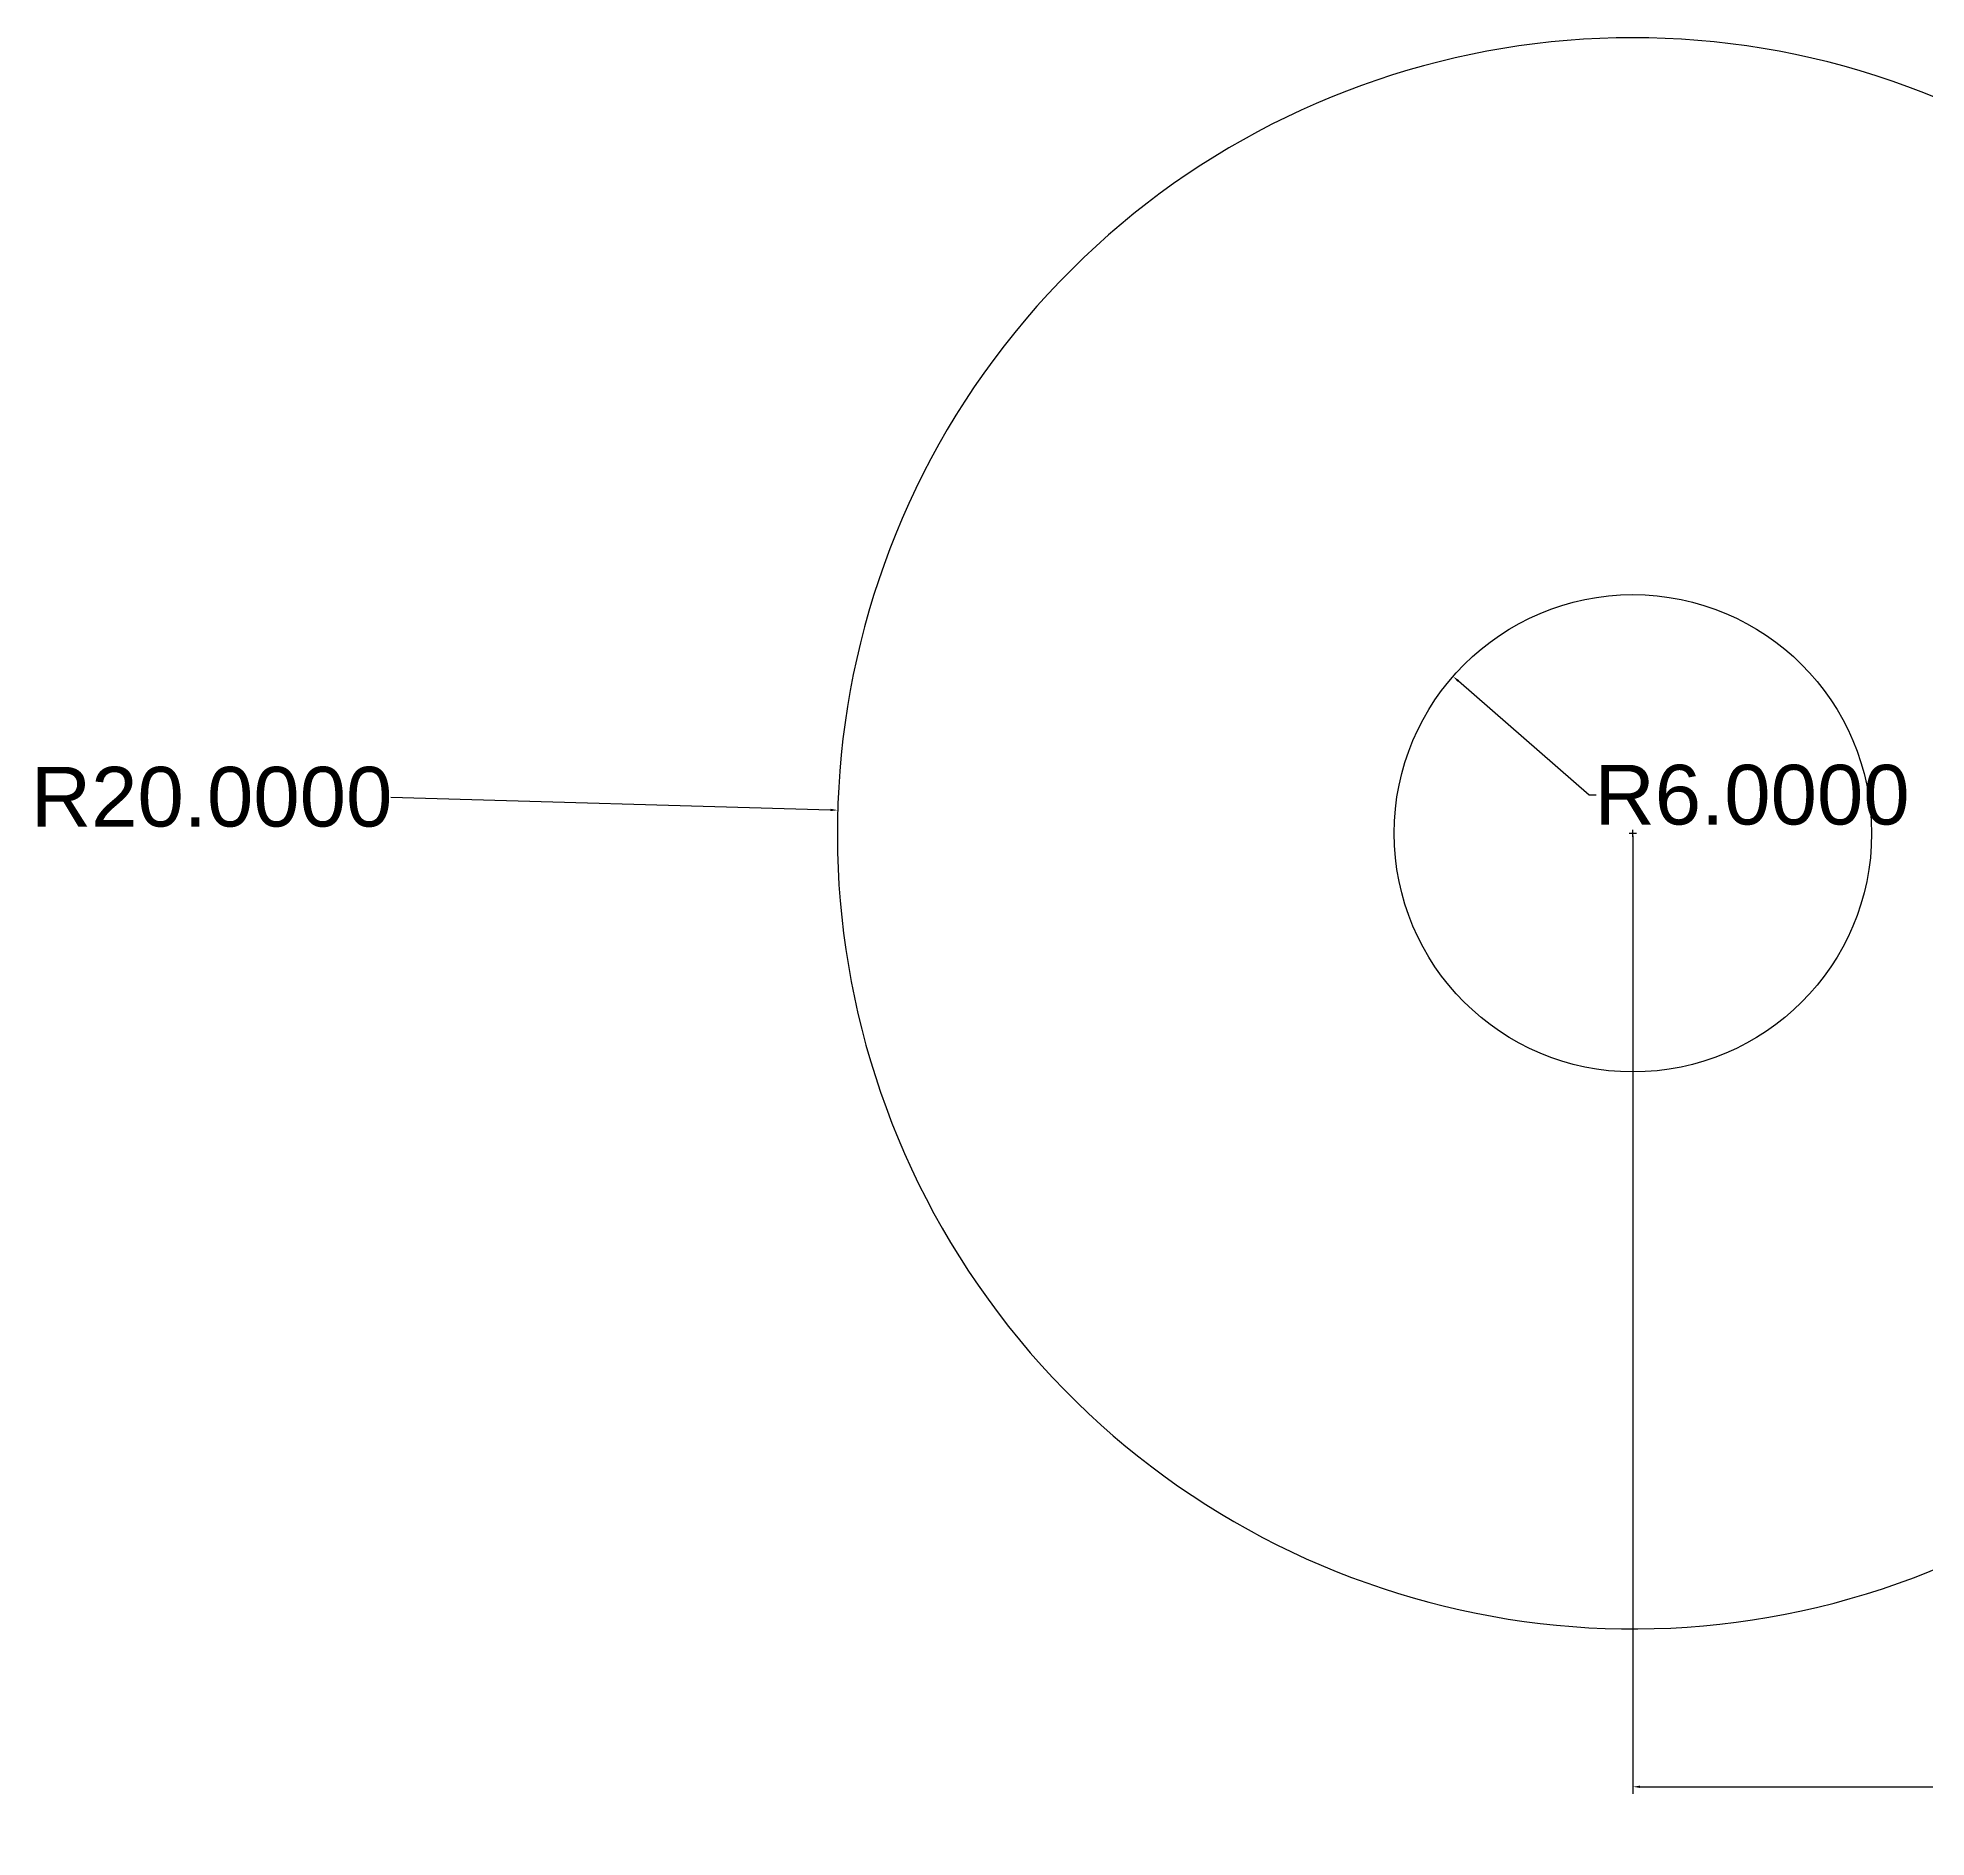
# Model space of a CAD drawing. Header units: inches. Extents: x 25.3 to 112.1, y 28.7 to 73.9.
# Drawn here: x 25.26 to 72.74, y 28.68 to 73.91 of the extents above; entities that cross this region are included whole.
import ezdxf

# ---------------------------------------------------------------- set-up
doc = ezdxf.new("R2010")
doc.units = ezdxf.units.IN
doc.header["$MEASUREMENT"] = 0
doc.styles.get("Standard").update_dxf_attribs({"font": 'arial.ttf'})
doc.dimstyles.get("Standard").update_dxf_attribs({"dimtxt": 0.18, "dimasz": 0.18, "dimexe": 0.18, "dimexo": 0.0625, "dimgap": 0.09, "dimtad": 0, "dimtih": 1, "dimtoh": 1, "dimdec": 4, "dimzin": 0, "dimdsep": 46, "dimtxsty": 'Standard', "dimcen": 0.09, "dimadec": 0, "dimazin": 0, "dimtfac": 1, "dimtdec": 4, "dimtofl": 0, "dimtmove": 0, "dimatfit": 3, "dimfxl": 1, "dimtolj": 1, "dimtzin": 0, "dimarcsym": 0})

# ---------------------------------------------------------------- blocks, each defined once
blk = doc.blocks.new('*D2')
at = {"color": 0, "lineweight": -2, "transparency": 16777216}
for p, q in [((65.364, 53.852), (65.364, 29.764)), ((94.364, 53.852), (94.364, 29.764)), ((65.544, 29.944), (73.597, 29.944)), ((94.184, 29.944), (86.132, 29.944))]:
    blk.add_line(p, q, dxfattribs=at)
at = {"color": 0, "transparency": 16777216}
for points in [[(65.544, 29.974), (65.544, 29.914), (65.364, 29.944)], [(94.184, 29.974), (94.184, 29.914), (94.364, 29.944)]]:
    blk.add_solid(points, dxfattribs=at)
at = {"layer": 'Defpoints', "color": 0, "transparency": 16777216}
for p in [(65.364, 53.914), (94.364, 53.914), (94.364, 29.944)]:
    blk.add_point(p, dxfattribs=at)
at = {"color": 0, "transparency": 16777216, "insert": (79.864, 29.944), "char_height": 0.18, "attachment_point": 5}
blk.add_mtext('\\A1;{\\H13.889x;29.0000}', dxfattribs=at)
blk = doc.blocks.new('*D3')
at = {"color": 0, "lineweight": -2, "transparency": 16777216}
for p, q in [((64.263, 54.875), (60.978, 57.74)), ((64.443, 54.875), (64.263, 54.875))]:
    blk.add_line(p, q, dxfattribs=at)
at = {"color": 0, "transparency": 16777216}
blk.add_solid([(60.998, 57.763), (60.959, 57.718), (60.843, 57.859)], dxfattribs=at)
at = {"layer": 'Defpoints', "color": 0, "transparency": 16777216}
for p in [(60.843, 57.859), (65.364, 53.914)]:
    blk.add_point(p, dxfattribs=at)
at = {"color": 0, "transparency": 16777216, "insert": (68.361, 54.875), "char_height": 0.18, "attachment_point": 5}
blk.add_mtext('\\A1;{\\H8.3333x;R6.0000}', dxfattribs=at)
blk = doc.blocks.new('*D6')
at = {"color": 0, "lineweight": -2, "transparency": 16777216}
for p, q in [((34.137, 54.824), (45.193, 54.502)), ((65.274, 53.914), (65.454, 53.914)), ((65.364, 53.824), (65.364, 54.004))]:
    blk.add_line(p, q, dxfattribs=at)
at = {"color": 0, "transparency": 16777216}
blk.add_solid([(45.194, 54.532), (45.192, 54.472), (45.373, 54.496)], dxfattribs=at)
at = {"layer": 'Defpoints', "color": 0, "transparency": 16777216}
for p in [(45.373, 54.496), (65.364, 53.914)]:
    blk.add_point(p, dxfattribs=at)
at = {"color": 0, "transparency": 16777216, "insert": (29.635, 54.824), "char_height": 0.18, "attachment_point": 5}
blk.add_mtext('\\A1;{\\H8.3333x;R20.0000}', dxfattribs=at)

msp = doc.modelspace()

# ---------------------------------------------------------------- linework, layer by layer
msp.add_circle((65.36425, 53.91438), 6)
msp.add_arc((65.36425, 53.91438), 20, 64.869147, 293.179172)

# ---------------------------------------------------------------- dimensions: what is measured, and where the dimension line sits
for mpoint, picture, middle in [((60.84283, 57.85859), '*D3', (68.36146, 54.87531)), ((45.37272, 54.49649), '*D6', (34.13654, 54.82367))]:
    dim = msp.add_radius_dim(center=(65.36425, 53.91438), mpoint=mpoint, text='{\\H8.3333x;<>}', dimstyle='Standard')
    dim.commit()
    dim.dimension.update_dxf_attribs({"geometry": picture, "text_midpoint": middle, "dimtype": 164})
dim = msp.add_linear_dim(base=(94.36425, 29.94355), p1=(65.36425, 53.91438), p2=(94.36425, 53.91438), text='{\\H13.889x;<>}', dimstyle='Standard')
dim.commit()
dim.dimension.update_dxf_attribs({"geometry": '*D2', "text_midpoint": (79.86425, 29.94355)})

doc.saveas('drawing.dxf')
